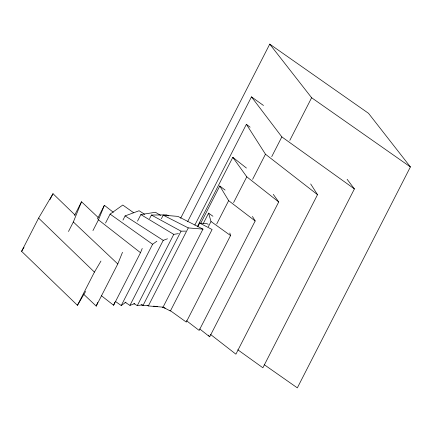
<?xml version="1.0" encoding="UTF-8"?>
<svg xmlns="http://www.w3.org/2000/svg" width="432" height="432" viewBox="0 0 432 432"><rect width="100%" height="100%" fill="white"/><g stroke="black" fill="none" stroke-linecap="round" stroke-linejoin="round"><path stroke-width="0.65" d="M68.488 231.493L73.348 221.994L81.529 201.771L98.129 217.447M83.516 294.111L96.212 306.104L97.697 302.427M96.212 306.104L117.779 263.957L122.488 252.31M92.95 230.596L98.453 219.85L104.382 205.308L113.319 212.285M101.52 295.807L113.611 305.251L114.842 302.222M113.611 305.251L140.503 252.698L142.231 248.459M85.671 291.379L77.441 305.316L21.6 251.321L38.599 218.106L53.006 193.709L75.152 215.12M49.972 199.638L53.006 193.709M74.542 215.422L81.529 201.771M97.357 219.04L104.382 205.308M105.543 223.036L110.106 214.115L122.785 205.038L133.682 212.765M77.441 305.316L94.435 272.101L100.953 261.063M122.969 220.104L125.118 215.903L139.099 210.751L144.704 214.348M137.522 221.135L140.87 214.596L155.439 212.263L160.628 215.384M149.591 218.641L151.432 215.039L166.741 214.893L168.518 215.865M161.368 218.77L163.215 215.168L177.919 216.394L202.981 229.127L163.053 307.157L148.343 305.937L147.15 305.327M115.247 301.304L121.241 305.554L152.604 244.264L156.843 241.229M124.907 302.141L129.951 305.375L163.226 240.359L167.481 238.788M180.646 218.246L269.746 44.134L368.518 113.314L410.4 166.925L297.335 387.866L264.227 364.678M133.823 303.566L137.29 305.651L173.767 234.371L178.4 233.626M141.151 304.69L142.927 305.656L181.051 231.163L185.706 231.12M187.591 221.713L251.473 96.865L263.477 105.473M148.343 305.937L188.271 227.907L202.981 229.127M194.843 225.045L246.386 124.313L250.106 127.202M197.235 226.849L232.816 157.324L246.424 168.043M197.915 226.552L199.687 223.085L207.068 223.738L208.251 224.354M200.513 223.679L219.796 186.003L225.099 190.064M203.407 223.29L208.597 213.143L212.938 216.259M208.337 226.751L211.016 221.524L208.597 213.143M216.713 223.981L228.647 200.659L219.796 186.003M233.588 202.592L246.78 176.812L232.816 157.324M252.617 179.329L265.469 154.213L246.386 124.313M229.808 232.972L230.553 235.548L186.268 322.088L169.987 310.403M271.739 156.643L281.842 136.895L251.473 96.865M289.813 140.373L311.623 97.74L269.746 44.134M252.45 216.459L255.172 220.968L199.168 330.415L186.435 320.663M199.757 328.979L209.704 336.809L278.716 201.955L273.283 194.373M310.684 183.956L317.52 194.675L235.904 354.17L210.411 334.352M347.123 179.302L354.407 188.908L262.883 367.772L237.784 349.78M21.6 251.321L24.003 247.255M121.241 305.554L126.009 302.141M129.951 305.375L134.843 303.572M137.29 305.651L142.619 304.798M142.927 305.656L147.652 305.613M153.576 306.126L157.361 306.682M163.906 307.649L162.74 307.476L165.213 308.135M163.215 215.168L188.271 227.907M199.687 223.085L212.096 229.511L170.392 311.008L162.724 307.039M151.432 215.039L181.051 231.163M140.87 214.596L173.767 234.371M125.118 215.903L163.226 240.359M311.623 97.74L410.4 166.925M110.106 214.115L152.604 244.264M281.842 136.895L354.407 188.908M211.016 221.524L230.553 235.548M228.647 200.659L255.172 220.968M265.469 154.213L317.52 194.675M98.453 219.85L140.503 252.698M246.78 176.812L278.716 201.955M73.348 221.994L117.779 263.957M38.599 218.106L94.435 272.101M208.543 335.183L209.704 336.809"/></g></svg>
